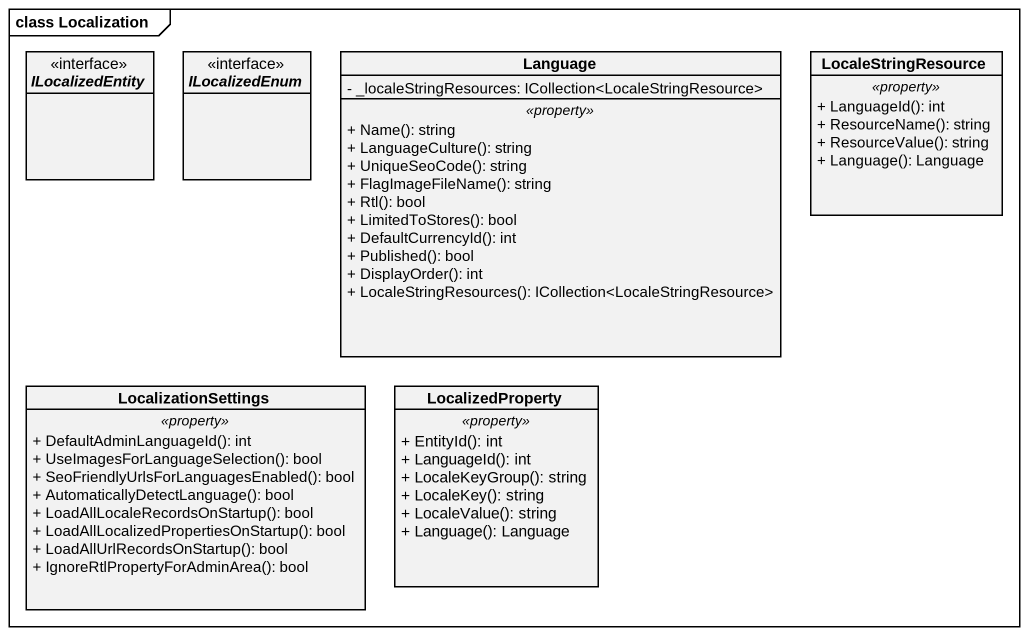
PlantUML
@startuml
mainframe class Localization
hide circle
hide empty members
skinparam classAttributeIconSize 0
interface ILocalizedEntity
interface ILocalizedEnum
class Language {
  - _localeStringResources: ICollection<LocaleStringResource>
  .. <<property>> ..
  + Name(): string
  + LanguageCulture(): string
  + UniqueSeoCode(): string
  + FlagImageFileName(): string
  + Rtl(): bool
  + LimitedToStores(): bool
  + DefaultCurrencyId(): int
  + Published(): bool
  + DisplayOrder(): int
  + LocaleStringResources(): ICollection<LocaleStringResource>
}
class LocaleStringResource {
  .. <<property>> ..
  + LanguageId(): int
  + ResourceName(): string
  + ResourceValue(): string
  + Language(): Language
}
class LocalizationSettings {
  .. <<property>> ..
  + DefaultAdminLanguageId(): int
  + UseImagesForLanguageSelection(): bool
  + SeoFriendlyUrlsForLanguagesEnabled(): bool
  + AutomaticallyDetectLanguage(): bool
  + LoadAllLocaleRecordsOnStartup(): bool
  + LoadAllLocalizedPropertiesOnStartup(): bool
  + LoadAllUrlRecordsOnStartup(): bool
  + IgnoreRtlPropertyForAdminArea(): bool
}
class LocalizedProperty {
  .. <<property>> ..
  + EntityId(): int
  + LanguageId(): int
  + LocaleKeyGroup(): string
  + LocaleKey(): string
  + LocaleValue(): string
  + Language(): Language
}
@enduml
